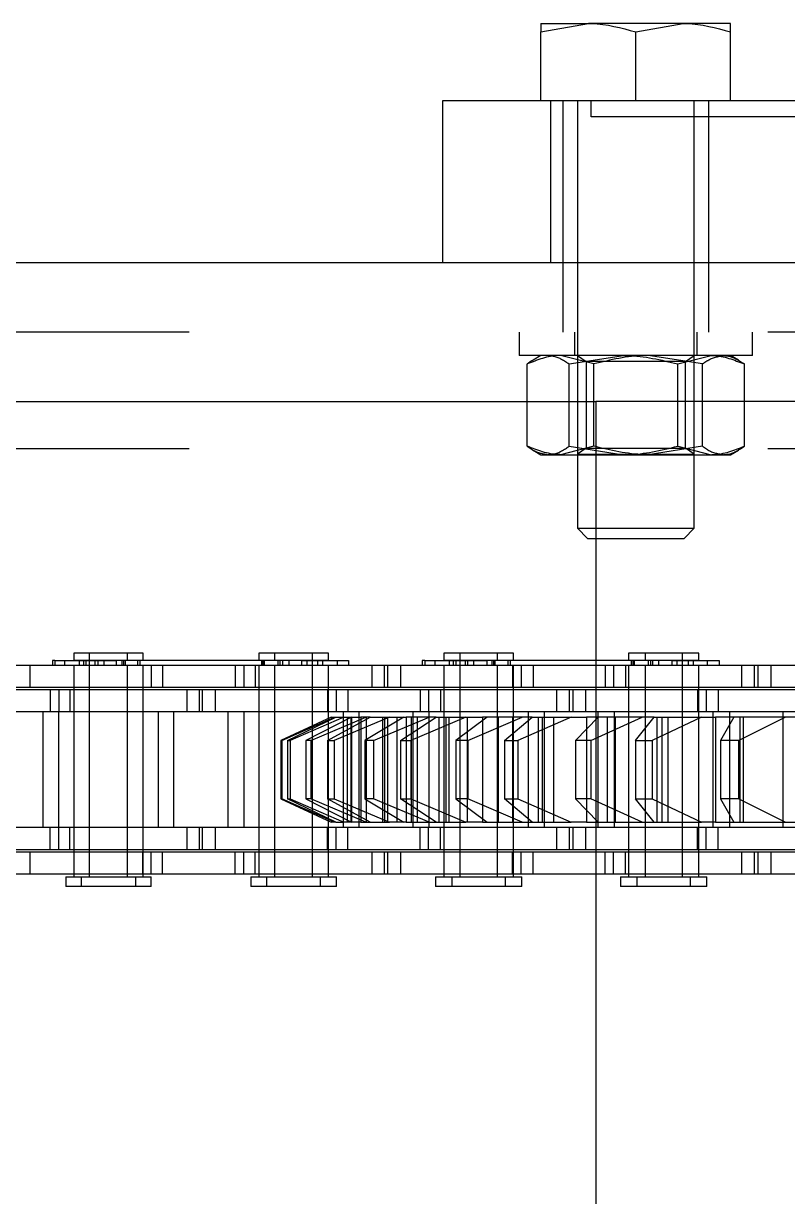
# Model space of a CAD drawing. Header units: metres. Extents: x 0 to 21025, y 0 to 14850.
# Drawn here: x 5629.3 to 5681.6, y 9272.1 to 9352.5 of the extents above; entities that cross this region are included whole.
import ezdxf

# ---------------------------------------------------------------- set-up
doc = ezdxf.new("R2010")
doc.units = ezdxf.units.M
doc.header["$LTSCALE"] = 25
doc.linetypes.add('HIDDEN2', pattern=[4.7625, 3.175, -1.5875])
doc.layers.add('SL4', color=4, linetype='Continuous')
doc.layers.add('ST1', color=7, linetype='HIDDEN2')

msp = doc.modelspace()

# ---------------------------------------------------------------- linework, layer by layer
at = {"layer": 'SL4'}
for p, q in [((5664.736, 9351.968), (5667.986, 9352.549)), ((5664.736, 9352.549), (5667.986, 9352.549)), ((5674.486, 9352.549), (5667.986, 9352.549)), ((5671.236, 9351.968), (5674.486, 9352.549)), ((5677.736, 9352.549), (5674.486, 9352.549)), ((5664.736, 9347.249), (5664.736, 9351.968)), ((5671.236, 9347.249), (5671.236, 9351.968)), ((5677.736, 9347.249), (5677.736, 9351.968)), ((5657.986, 9347.249), (5657.986, 9336.149)), ((5665.414, 9347.249), (5657.986, 9347.249)), ((5665.414, 9336.149), (5665.414, 9347.249)), ((5668.169, 9347.249), (5665.414, 9347.249)), ((5668.169, 9346.139), (5668.169, 9347.249)), ((5688.341, 9347.249), (5668.169, 9347.249)), ((5705.358, 9346.139), (5668.169, 9346.139)), ((5828.739, 9336.149), (4878.736, 9336.149)), ((4878.736, 9326.624), (5668.499, 9326.624)), ((5668.499, 9326.624), (5668.499, 9261.384)), ((5823.739, 9326.624), (5668.499, 9326.624))]:
    msp.add_line(p, q, dxfattribs=at)
for points, knots in [([(5664.736, 9352.549), (5664.736, 9352.542), (5664.736, 9352.513), (5664.736, 9352.203), (5664.736, 9351.968)], [0, 0, 0, 0, 0.241851, 1, 1, 1, 1]), ([(5667.986, 9352.549), (5668.063, 9352.548), (5669.161, 9352.54), (5670.236, 9352.243), (5671.236, 9351.968)], [0, 0, 0, 0, 0.070215, 1, 1, 1, 1]), ([(5674.486, 9352.549), (5674.563, 9352.548), (5675.661, 9352.54), (5676.736, 9352.243), (5677.736, 9351.968)], [0, 0, 0, 0, 0.070215, 1, 1, 1, 1]), ([(5677.736, 9351.968), (5677.736, 9352.203), (5677.736, 9352.513), (5677.736, 9352.542), (5677.736, 9352.549)], [0, 0, 0, 0, 0.758149, 1, 1, 1, 1])]:
    msp.add_open_spline(points, degree=3, knots=knots, dxfattribs=at)
at = {"layer": 'ST1'}
for p, q in [((5665.414, 9336.149), (5665.414, 9347.249)), ((5666.236, 9347.249), (5666.236, 9336.149)), ((5667.236, 9347.249), (5667.236, 9317.939)), ((5675.236, 9317.939), (5675.236, 9347.249)), ((5676.236, 9336.149), (5676.236, 9347.249)), ((5666.236, 9336.149), (5666.236, 9331.386)), ((5676.236, 9331.386), (5676.236, 9336.149)), ((5878.736, 9331.386), (4878.736, 9331.386)), ((5663.236, 9331.386), (5663.236, 9329.786)), ((5667.036, 9331.386), (5667.036, 9329.786)), ((5675.436, 9329.786), (5675.436, 9331.386)), ((5679.236, 9329.786), (5679.236, 9331.386)), ((5679.236, 9329.786), (5663.236, 9329.786)), ((5664.736, 9329.786), (5664.2, 9329.476)), ((5668.361, 9329.206), (5666.078, 9329.786)), ((5666.67, 9329.206), (5670.39, 9329.786)), ((5667.236, 9329.786), (5667.836, 9329.366)), ((5675.803, 9329.206), (5672.082, 9329.786)), ((5674.111, 9329.206), (5676.395, 9329.786)), ((5674.636, 9329.366), (5675.236, 9329.786)), ((5678.273, 9329.476), (5677.736, 9329.786)), ((5663.795, 9323.567), (5663.795, 9329.206)), ((5666.67, 9323.567), (5666.67, 9329.206)), ((5674.377, 9329.366), (5667.836, 9329.366)), ((5667.836, 9329.366), (5667.836, 9323.432)), ((5668.361, 9323.567), (5668.361, 9329.206)), ((5674.111, 9323.567), (5674.111, 9329.206)), ((5674.636, 9329.366), (5674.377, 9329.366)), ((5674.636, 9323.432), (5674.636, 9329.366)), ((5675.803, 9323.567), (5675.803, 9329.206)), ((5678.678, 9323.567), (5678.678, 9329.206)), ((4878.736, 9326.624), (5668.499, 9326.624)), ((5878.736, 9323.386), (4878.736, 9323.386)), ((5664.2, 9323.296), (5664.736, 9322.986)), ((5668.361, 9323.567), (5666.078, 9322.986)), ((5666.67, 9323.567), (5670.39, 9322.986)), ((5667.836, 9323.432), (5667.236, 9323.011)), ((5667.836, 9323.432), (5674.636, 9323.432)), ((5675.803, 9323.567), (5672.082, 9322.986)), ((5674.111, 9323.567), (5676.395, 9322.986)), ((5675.236, 9323.011), (5674.636, 9323.432)), ((5677.736, 9322.986), (5678.273, 9323.296)), ((5664.736, 9322.986), (5666.078, 9322.986)), ((5666.078, 9322.986), (5672.082, 9322.986)), ((5667.236, 9323.011), (5674.931, 9323.011)), ((5667.236, 9323.011), (5667.236, 9322.986)), ((5672.082, 9322.986), (5677.241, 9322.986)), ((5674.931, 9323.011), (5675.236, 9323.011)), ((5675.236, 9322.986), (5675.236, 9323.011)), ((5677.241, 9322.986), (5677.736, 9322.986)), ((5667.236, 9317.939), (5675.236, 9317.939)), ((5667.236, 9317.939), (5667.927, 9317.249)), ((5674.546, 9317.249), (5675.236, 9317.939)), ((5667.927, 9317.249), (5674.546, 9317.249)), ((5631.243, 9308.873), (5631.243, 9308.541)), ((5631.416, 9308.873), (5631.243, 9308.873)), ((5631.416, 9308.873), (5631.416, 9308.541)), ((5631.416, 9308.873), (5632.062, 9308.873)), ((5632.062, 9308.873), (5635.614, 9308.873)), ((5632.062, 9308.873), (5632.062, 9308.541)), ((5632.713, 9309.384), (5632.71, 9309.384)), ((5632.71, 9309.384), (5632.71, 9308.91)), ((5632.71, 9308.91), (5633.769, 9308.91)), ((5633.769, 9309.384), (5632.713, 9309.384)), ((5633.079, 9308.91), (5633.079, 9308.541)), ((5633.363, 9308.873), (5633.363, 9308.541)), ((5633.536, 9308.873), (5633.536, 9308.541)), ((5637.459, 9309.384), (5633.769, 9309.384)), ((5633.769, 9309.384), (5633.769, 9308.91)), ((5633.769, 9308.91), (5637.459, 9308.91)), ((5633.769, 9308.873), (5633.769, 9307.021)), ((5634.138, 9308.91), (5634.138, 9308.541)), ((5634.347, 9308.873), (5634.347, 9308.541)), ((5634.762, 9308.873), (5634.762, 9308.541)), ((5635.614, 9308.873), (5635.614, 9308.541)), ((5648.314, 9308.873), (5635.614, 9308.873)), ((5636.031, 9308.541), (5636.031, 9308.91)), ((5636.119, 9308.873), (5636.119, 9308.541)), ((5636.223, 9308.873), (5636.223, 9308.541)), ((5636.4, 9308.91), (5636.4, 9309.384)), ((5637.09, 9308.541), (5637.09, 9308.91)), ((5637.233, 9308.873), (5637.233, 9308.541)), ((5637.459, 9308.91), (5637.459, 9309.384)), ((5645.391, 9309.384), (5645.388, 9309.384)), ((5645.388, 9309.384), (5645.388, 9308.91)), ((5645.388, 9308.91), (5646.469, 9308.91)), ((5646.469, 9309.384), (5645.391, 9309.384)), ((5645.565, 9308.873), (5645.565, 9308.541)), ((5645.668, 9308.873), (5645.668, 9308.541)), ((5645.757, 9308.91), (5645.757, 9308.541)), ((5650.159, 9309.384), (5646.469, 9309.384)), ((5646.469, 9309.384), (5646.469, 9308.91)), ((5646.469, 9308.91), (5650.159, 9308.91)), ((5646.695, 9308.873), (5646.695, 9308.541)), ((5646.838, 9308.91), (5646.838, 9308.541)), ((5647.025, 9308.873), (5647.025, 9308.541)), ((5647.441, 9308.873), (5647.441, 9308.541)), ((5648.314, 9308.873), (5648.314, 9308.541)), ((5648.314, 9308.873), (5651.545, 9308.873)), ((5648.709, 9308.541), (5648.709, 9308.91)), ((5649.078, 9308.91), (5649.078, 9309.384)), ((5649.078, 9307.021), (5649.078, 9308.873)), ((5649.421, 9308.873), (5649.421, 9308.541)), ((5649.79, 9308.541), (5649.79, 9308.91)), ((5650.159, 9308.91), (5650.159, 9309.384)), ((5650.785, 9308.541), (5650.785, 9308.873)), ((5651.545, 9308.873), (5651.545, 9308.541)), ((5656.6, 9308.873), (5656.6, 9308.541)), ((5656.772, 9308.873), (5656.6, 9308.873)), ((5656.772, 9308.873), (5656.772, 9308.541)), ((5656.772, 9308.873), (5657.462, 9308.873)), ((5657.462, 9308.873), (5661.014, 9308.873)), ((5657.462, 9308.873), (5657.462, 9308.541)), ((5658.069, 9309.384), (5658.066, 9309.384)), ((5658.066, 9309.384), (5658.066, 9308.91)), ((5658.066, 9308.91), (5659.169, 9308.91)), ((5659.169, 9309.384), (5658.069, 9309.384)), ((5658.435, 9308.91), (5658.435, 9308.541)), ((5658.72, 9308.873), (5658.72, 9308.541)), ((5658.892, 9308.873), (5658.892, 9308.541)), ((5662.859, 9309.384), (5659.169, 9309.384)), ((5659.169, 9309.384), (5659.169, 9308.91)), ((5659.169, 9308.91), (5662.859, 9308.91)), ((5659.169, 9308.873), (5659.169, 9307.021)), ((5659.538, 9308.91), (5659.538, 9308.541)), ((5659.703, 9308.873), (5659.703, 9308.541)), ((5660.119, 9308.873), (5660.119, 9308.541)), ((5661.014, 9308.873), (5661.014, 9308.541)), ((5673.714, 9308.873), (5661.014, 9308.873)), ((5661.387, 9308.541), (5661.387, 9308.91)), ((5661.476, 9308.873), (5661.476, 9308.541)), ((5661.579, 9308.873), (5661.579, 9308.541)), ((5661.756, 9308.91), (5661.756, 9309.384)), ((5662.49, 9308.541), (5662.49, 9308.91)), ((5662.633, 9308.873), (5662.633, 9308.541)), ((5662.859, 9308.91), (5662.859, 9309.384)), ((5670.748, 9309.384), (5670.744, 9309.384)), ((5670.744, 9309.384), (5670.744, 9308.91)), ((5670.744, 9308.91), (5671.869, 9308.91)), ((5671.869, 9309.384), (5670.748, 9309.384)), ((5670.921, 9308.873), (5670.921, 9308.541)), ((5671.025, 9308.873), (5671.025, 9308.541)), ((5671.113, 9308.91), (5671.113, 9308.541)), ((5675.559, 9309.384), (5671.869, 9309.384)), ((5671.869, 9309.384), (5671.869, 9308.91)), ((5671.869, 9308.91), (5675.559, 9308.91)), ((5672.095, 9308.873), (5672.095, 9308.541)), ((5672.238, 9308.91), (5672.238, 9308.541)), ((5672.382, 9308.873), (5672.382, 9308.541)), ((5672.797, 9308.873), (5672.797, 9308.541)), ((5673.714, 9308.873), (5673.714, 9308.541)), ((5673.714, 9308.873), (5676.945, 9308.873)), ((5674.065, 9308.541), (5674.065, 9308.91)), ((5674.434, 9308.91), (5674.434, 9309.384)), ((5674.434, 9307.021), (5674.434, 9308.873)), ((5674.821, 9308.873), (5674.821, 9308.541)), ((5675.19, 9308.541), (5675.19, 9308.91)), ((5675.559, 9308.91), (5675.559, 9309.384)), ((5676.141, 9308.541), (5676.141, 9308.873)), ((5676.945, 9308.873), (5676.945, 9308.541)), ((5629.694, 9308.541), (5628.635, 9308.541)), ((5638.789, 9308.541), (5629.694, 9308.541)), ((5629.694, 9308.541), (5629.694, 9307.021)), ((5632.71, 9308.541), (5632.71, 9307.021)), ((5632.71, 9308.541), (5632.71, 9294.042)), ((5633.769, 9308.541), (5633.769, 9294.042)), ((5636.4, 9307.021), (5636.4, 9308.541)), ((5636.4, 9294.042), (5636.4, 9308.541)), ((5637.432, 9308.541), (5637.432, 9307.021)), ((5637.459, 9307.021), (5637.459, 9308.541)), ((5637.459, 9294.042), (5637.459, 9308.541)), ((5638.016, 9308.541), (5638.016, 9307.021)), ((5638.789, 9308.541), (5638.789, 9307.021)), ((5645.139, 9308.541), (5638.789, 9308.541)), ((5643.771, 9308.541), (5643.771, 9307.021)), ((5644.355, 9308.541), (5644.355, 9307.021)), ((5645.139, 9308.541), (5645.139, 9307.021)), ((5654.234, 9308.541), (5645.139, 9308.541)), ((5645.388, 9308.541), (5645.388, 9307.021)), ((5645.388, 9308.541), (5645.388, 9294.042)), ((5646.469, 9308.541), (5646.469, 9307.021)), ((5646.469, 9308.541), (5646.469, 9294.042)), ((5649.078, 9294.042), (5649.078, 9308.541)), ((5650.159, 9307.021), (5650.159, 9308.541)), ((5650.159, 9294.042), (5650.159, 9308.541)), ((5653.153, 9307.021), (5653.153, 9308.541)), ((5653.991, 9308.541), (5653.991, 9307.021)), ((5655.094, 9308.541), (5654.234, 9308.541)), ((5654.234, 9307.021), (5654.234, 9308.541)), ((5664.189, 9308.541), (5655.094, 9308.541)), ((5655.094, 9308.541), (5655.094, 9307.021)), ((5658.066, 9308.541), (5658.066, 9307.021)), ((5658.066, 9308.541), (5658.066, 9294.042)), ((5659.169, 9308.541), (5659.169, 9294.042)), ((5661.756, 9307.021), (5661.756, 9308.541)), ((5661.756, 9294.042), (5661.756, 9308.541)), ((5662.789, 9308.541), (5662.789, 9307.021)), ((5662.859, 9307.021), (5662.859, 9308.541)), ((5662.859, 9294.042), (5662.859, 9308.541)), ((5663.373, 9308.541), (5663.373, 9307.021)), ((5664.189, 9308.541), (5664.189, 9307.021)), ((5670.539, 9308.541), (5664.189, 9308.541)), ((5669.128, 9308.541), (5669.128, 9307.021)), ((5669.712, 9308.541), (5669.712, 9307.021)), ((5670.539, 9308.541), (5670.539, 9307.021)), ((5679.634, 9308.541), (5670.539, 9308.541)), ((5670.744, 9308.541), (5670.744, 9307.021)), ((5670.744, 9308.541), (5670.744, 9294.042)), ((5671.869, 9308.541), (5671.869, 9307.021)), ((5671.869, 9308.541), (5671.869, 9294.042)), ((5674.434, 9294.042), (5674.434, 9308.541)), ((5675.559, 9307.021), (5675.559, 9308.541)), ((5675.559, 9294.042), (5675.559, 9308.541)), ((5678.509, 9307.021), (5678.509, 9308.541)), ((5679.348, 9308.541), (5679.348, 9307.021)), ((5680.494, 9308.541), (5679.634, 9308.541)), ((5679.634, 9307.021), (5679.634, 9308.541)), ((5689.589, 9308.541), (5680.494, 9308.541)), ((5680.494, 9308.541), (5680.494, 9307.021)), ((5632.439, 9306.869), (5626.089, 9306.869)), ((5629.694, 9307.021), (5628.635, 9307.021)), ((5638.789, 9307.021), (5629.694, 9307.021)), ((5631.093, 9306.869), (5631.093, 9305.349)), ((5631.677, 9306.869), (5631.677, 9305.349)), ((5632.439, 9306.869), (5632.439, 9305.349)), ((5641.534, 9306.869), (5632.439, 9306.869)), ((5632.71, 9306.869), (5632.71, 9305.349)), ((5633.769, 9306.869), (5633.769, 9305.349)), ((5636.4, 9305.349), (5636.4, 9306.869)), ((5637.459, 9305.349), (5637.459, 9306.869)), ((5645.139, 9307.021), (5638.789, 9307.021)), ((5640.475, 9305.349), (5640.475, 9306.869)), ((5641.313, 9306.869), (5641.313, 9305.349)), ((5642.394, 9306.869), (5641.534, 9306.869)), ((5641.534, 9305.349), (5641.534, 9306.869)), ((5651.489, 9306.869), (5642.394, 9306.869)), ((5642.394, 9306.869), (5642.394, 9305.349)), ((5654.234, 9307.021), (5645.139, 9307.021)), ((5645.388, 9306.869), (5645.388, 9305.349)), ((5646.469, 9306.869), (5646.469, 9305.349)), ((5649.078, 9305.349), (5649.078, 9306.869)), ((5650.11, 9306.869), (5650.11, 9305.349)), ((5650.159, 9305.349), (5650.159, 9306.869)), ((5650.695, 9306.869), (5650.695, 9305.349)), ((5651.489, 9306.869), (5651.489, 9305.349)), ((5657.839, 9306.869), (5651.489, 9306.869)), ((5655.094, 9307.021), (5654.234, 9307.021)), ((5664.189, 9307.021), (5655.094, 9307.021)), ((5656.449, 9306.869), (5656.449, 9305.349)), ((5657.034, 9306.869), (5657.034, 9305.349)), ((5657.839, 9306.869), (5657.839, 9305.349)), ((5666.934, 9306.869), (5657.839, 9306.869)), ((5658.066, 9306.869), (5658.066, 9305.349)), ((5659.169, 9306.869), (5659.169, 9305.349)), ((5661.756, 9305.349), (5661.756, 9306.869)), ((5662.859, 9305.349), (5662.859, 9306.869)), ((5670.539, 9307.021), (5664.189, 9307.021)), ((5665.831, 9305.349), (5665.831, 9306.869)), ((5666.669, 9306.869), (5666.669, 9305.349)), ((5667.794, 9306.869), (5666.934, 9306.869)), ((5666.934, 9305.349), (5666.934, 9306.869)), ((5676.889, 9306.869), (5667.794, 9306.869)), ((5667.794, 9306.869), (5667.794, 9305.349)), ((5679.634, 9307.021), (5670.539, 9307.021)), ((5670.744, 9306.869), (5670.744, 9305.349)), ((5671.869, 9306.869), (5671.869, 9305.349)), ((5674.434, 9305.349), (5674.434, 9306.869)), ((5675.467, 9306.869), (5675.467, 9305.349)), ((5675.559, 9305.349), (5675.559, 9306.869)), ((5676.051, 9306.869), (5676.051, 9305.349)), ((5676.889, 9306.869), (5676.889, 9305.349)), ((5683.239, 9306.869), (5676.889, 9306.869)), ((5680.494, 9307.021), (5679.634, 9307.021)), ((5689.589, 9307.021), (5680.494, 9307.021)), ((5632.439, 9305.349), (5626.089, 9305.349)), ((5630.595, 9305.349), (5630.595, 9297.419)), ((5631.654, 9305.349), (5631.654, 9297.419)), ((5641.534, 9305.349), (5632.439, 9305.349)), ((5632.71, 9305.349), (5632.71, 9297.419)), ((5633.769, 9305.349), (5633.769, 9297.419)), ((5636.4, 9297.419), (5636.4, 9305.349)), ((5637.459, 9297.419), (5637.459, 9305.349)), ((5638.515, 9297.419), (5638.515, 9305.349)), ((5639.574, 9297.419), (5639.574, 9305.349)), ((5642.394, 9305.349), (5641.534, 9305.349)), ((5651.489, 9305.349), (5642.394, 9305.349)), ((5643.273, 9305.349), (5643.273, 9297.419)), ((5644.354, 9305.349), (5644.354, 9297.419)), ((5645.388, 9305.349), (5645.388, 9297.419)), ((5646.469, 9305.349), (5646.469, 9297.419)), ((5650.351, 9304.984), (5646.898, 9303.384)), ((5646.974, 9303.384), (5650.57, 9304.984)), ((5647.355, 9303.384), (5650.674, 9304.984)), ((5651.228, 9304.984), (5647.547, 9303.384)), ((5651.735, 9304.984), (5648.621, 9303.384)), ((5648.964, 9303.384), (5652.722, 9304.984)), ((5649.078, 9297.419), (5649.078, 9305.349)), ((5650.094, 9303.384), (5653.03, 9304.984)), ((5650.159, 9297.419), (5650.159, 9305.349)), ((5650.351, 9304.984), (5650.674, 9304.984)), ((5654.34, 9304.984), (5650.549, 9303.384)), ((5650.674, 9304.984), (5651.228, 9304.984)), ((5651.193, 9297.419), (5651.193, 9305.349)), ((5651.228, 9304.984), (5652.378, 9304.984)), ((5651.455, 9304.984), (5651.455, 9297.784)), ((5657.839, 9305.349), (5651.489, 9305.349)), ((5651.705, 9304.984), (5651.705, 9297.784)), ((5651.747, 9304.984), (5651.747, 9297.784)), ((5652.274, 9297.419), (5652.274, 9305.349)), ((5652.378, 9304.984), (5652.378, 9297.784)), ((5653.03, 9304.984), (5652.378, 9304.984)), ((5655.338, 9304.984), (5652.663, 9303.384)), ((5652.758, 9304.984), (5652.758, 9297.784)), ((5653.03, 9304.984), (5654.34, 9304.984)), ((5653.26, 9303.384), (5657.059, 9304.984)), ((5653.881, 9304.984), (5653.881, 9297.784)), ((5654.006, 9304.984), (5654.006, 9297.784)), ((5654.229, 9297.784), (5654.229, 9304.984)), ((5654.34, 9304.984), (5655.499, 9304.984)), ((5654.872, 9297.784), (5654.872, 9304.984)), ((5655.104, 9303.384), (5657.561, 9304.984)), ((5655.499, 9304.984), (5655.499, 9297.784)), ((5657.561, 9304.984), (5655.499, 9304.984)), ((5659.586, 9304.984), (5655.807, 9303.384)), ((5655.852, 9297.784), (5655.852, 9304.984)), ((5655.951, 9305.349), (5655.951, 9297.419)), ((5656.246, 9304.984), (5656.246, 9297.784)), ((5657.054, 9305.349), (5657.054, 9297.419)), ((5657.561, 9304.984), (5659.586, 9304.984)), ((5657.761, 9297.784), (5657.761, 9304.984)), ((5666.934, 9305.349), (5657.839, 9305.349)), ((5658.066, 9305.349), (5658.066, 9297.419)), ((5658.206, 9304.984), (5658.206, 9297.784)), ((5658.411, 9304.984), (5658.411, 9297.784)), ((5661.042, 9304.984), (5658.892, 9303.384)), ((5659.169, 9305.349), (5659.169, 9297.419)), ((5659.586, 9304.984), (5660.716, 9304.984)), ((5659.689, 9297.784), (5659.689, 9304.984)), ((5659.726, 9303.384), (5663.443, 9304.984)), ((5660.716, 9304.984), (5660.716, 9297.784)), ((5664.123, 9304.984), (5660.716, 9304.984)), ((5661.756, 9297.419), (5661.756, 9305.349)), ((5661.807, 9304.984), (5661.807, 9297.784)), ((5662.224, 9303.384), (5664.123, 9304.984)), ((5662.802, 9297.784), (5662.802, 9304.984)), ((5662.859, 9297.419), (5662.859, 9305.349)), ((5666.797, 9304.984), (5663.152, 9303.384)), ((5663.871, 9297.419), (5663.871, 9305.349)), ((5664.123, 9304.984), (5666.797, 9304.984)), ((5664.542, 9304.984), (5664.542, 9297.784)), ((5664.818, 9304.984), (5664.818, 9297.784)), ((5664.974, 9297.419), (5664.974, 9305.349)), ((5665.617, 9297.784), (5665.617, 9304.984)), ((5666.797, 9304.984), (5667.863, 9304.984)), ((5667.794, 9305.349), (5666.934, 9305.349)), ((5668.665, 9304.984), (5667.109, 9303.384)), ((5676.889, 9305.349), (5667.794, 9305.349)), ((5667.863, 9304.984), (5667.863, 9297.784)), ((5672.505, 9304.984), (5667.863, 9304.984)), ((5668.152, 9303.384), (5671.669, 9304.984)), ((5668.629, 9305.349), (5668.629, 9297.419)), ((5669.262, 9304.984), (5669.262, 9297.784)), ((5669.754, 9305.349), (5669.754, 9297.419)), ((5669.834, 9297.784), (5669.834, 9304.984)), ((5670.744, 9305.349), (5670.744, 9297.419)), ((5671.224, 9303.384), (5672.505, 9304.984)), ((5671.869, 9305.349), (5671.869, 9297.419)), ((5675.742, 9304.984), (5672.347, 9303.384)), ((5672.505, 9304.984), (5675.742, 9304.984)), ((5672.683, 9304.984), (5672.683, 9297.784)), ((5673.023, 9304.984), (5673.023, 9297.784)), ((5673.445, 9297.784), (5673.445, 9304.984)), ((5674.434, 9297.419), (5674.434, 9305.349)), ((5675.559, 9297.419), (5675.559, 9305.349)), ((5675.742, 9304.984), (5676.709, 9304.984)), ((5676.549, 9297.419), (5676.549, 9305.349)), ((5676.709, 9304.984), (5676.709, 9297.784)), ((5682.437, 9304.984), (5676.709, 9304.984)), ((5683.239, 9305.349), (5676.889, 9305.349)), ((5677.961, 9304.984), (5677.05, 9303.384)), ((5677.674, 9297.419), (5677.674, 9305.349)), ((5678.269, 9303.384), (5681.472, 9304.984)), ((5678.371, 9304.984), (5678.371, 9297.784)), ((5678.63, 9297.784), (5678.63, 9304.984)), ((5681.308, 9305.349), (5681.308, 9297.419)), ((5646.898, 9303.384), (5646.898, 9299.384)), ((5646.974, 9303.384), (5646.898, 9303.384)), ((5646.974, 9303.384), (5646.974, 9299.384)), ((5647.355, 9303.384), (5647.547, 9303.384)), ((5647.355, 9303.384), (5647.355, 9299.384)), ((5647.547, 9303.384), (5647.547, 9299.384)), ((5648.621, 9303.384), (5648.621, 9299.384)), ((5648.964, 9303.384), (5648.621, 9303.384)), ((5648.964, 9303.384), (5648.964, 9299.384)), ((5650.094, 9303.384), (5650.549, 9303.384)), ((5650.094, 9303.384), (5650.094, 9299.384)), ((5650.549, 9303.384), (5650.549, 9299.384)), ((5652.663, 9303.384), (5652.663, 9299.384)), ((5653.26, 9303.384), (5652.663, 9303.384)), ((5653.26, 9303.384), (5653.26, 9299.384)), ((5655.104, 9303.384), (5655.807, 9303.384)), ((5655.104, 9303.384), (5655.104, 9299.384)), ((5655.807, 9303.384), (5655.807, 9299.384)), ((5658.892, 9303.384), (5658.892, 9299.384)), ((5659.726, 9303.384), (5658.892, 9303.384)), ((5659.726, 9303.384), (5659.726, 9299.384)), ((5662.224, 9303.384), (5663.152, 9303.384)), ((5662.224, 9303.384), (5662.224, 9299.384)), ((5663.152, 9303.384), (5663.152, 9299.384)), ((5667.109, 9303.384), (5667.109, 9299.384)), ((5668.152, 9303.384), (5667.109, 9303.384)), ((5668.152, 9303.384), (5668.152, 9299.384)), ((5671.224, 9303.384), (5672.347, 9303.384)), ((5671.224, 9303.384), (5671.224, 9299.384)), ((5672.347, 9303.384), (5672.347, 9299.384)), ((5677.05, 9303.384), (5677.05, 9299.384)), ((5678.269, 9303.384), (5677.05, 9303.384)), ((5678.269, 9303.384), (5678.269, 9299.384)), ((5646.898, 9299.384), (5650.351, 9297.784)), ((5646.974, 9299.384), (5646.898, 9299.384)), ((5650.57, 9297.784), (5646.974, 9299.384)), ((5650.674, 9297.784), (5647.355, 9299.384)), ((5647.355, 9299.384), (5647.547, 9299.384)), ((5647.547, 9299.384), (5651.228, 9297.784)), ((5648.621, 9299.384), (5651.735, 9297.784)), ((5648.964, 9299.384), (5648.621, 9299.384)), ((5652.722, 9297.784), (5648.964, 9299.384)), ((5653.03, 9297.784), (5650.094, 9299.384)), ((5650.094, 9299.384), (5650.549, 9299.384)), ((5650.549, 9299.384), (5654.34, 9297.784)), ((5652.663, 9299.384), (5655.338, 9297.784)), ((5653.26, 9299.384), (5652.663, 9299.384)), ((5657.059, 9297.784), (5653.26, 9299.384)), ((5657.561, 9297.784), (5655.104, 9299.384)), ((5655.104, 9299.384), (5655.807, 9299.384)), ((5655.807, 9299.384), (5659.586, 9297.784)), ((5658.892, 9299.384), (5661.042, 9297.784)), ((5659.726, 9299.384), (5658.892, 9299.384)), ((5663.443, 9297.784), (5659.726, 9299.384)), ((5664.123, 9297.784), (5662.224, 9299.384)), ((5662.224, 9299.384), (5663.152, 9299.384)), ((5663.152, 9299.384), (5666.797, 9297.784)), ((5667.109, 9299.384), (5668.665, 9297.784)), ((5668.152, 9299.384), (5667.109, 9299.384)), ((5671.669, 9297.784), (5668.152, 9299.384)), ((5672.505, 9297.784), (5671.224, 9299.384)), ((5671.224, 9299.384), (5672.347, 9299.384)), ((5672.347, 9299.384), (5675.742, 9297.784)), ((5677.05, 9299.384), (5677.961, 9297.784)), ((5678.269, 9299.384), (5677.05, 9299.384)), ((5681.472, 9297.784), (5678.269, 9299.384)), ((5650.674, 9297.784), (5650.351, 9297.784)), ((5650.674, 9297.784), (5651.228, 9297.784)), ((5652.378, 9297.784), (5651.228, 9297.784)), ((5652.378, 9297.784), (5653.03, 9297.784)), ((5653.03, 9297.784), (5654.34, 9297.784)), ((5655.499, 9297.784), (5654.34, 9297.784)), ((5655.499, 9297.784), (5657.561, 9297.784)), ((5657.561, 9297.784), (5659.586, 9297.784)), ((5660.716, 9297.784), (5659.586, 9297.784)), ((5660.716, 9297.784), (5664.123, 9297.784)), ((5664.123, 9297.784), (5666.797, 9297.784)), ((5667.863, 9297.784), (5666.797, 9297.784)), ((5667.863, 9297.784), (5672.505, 9297.784)), ((5672.505, 9297.784), (5675.742, 9297.784)), ((5676.709, 9297.784), (5675.742, 9297.784)), ((5676.709, 9297.784), (5682.437, 9297.784)), ((5632.439, 9297.419), (5626.089, 9297.419)), ((5631.093, 9295.899), (5631.093, 9297.419)), ((5631.677, 9295.899), (5631.677, 9297.419)), ((5632.439, 9295.899), (5632.439, 9297.419)), ((5641.534, 9297.419), (5632.439, 9297.419)), ((5632.71, 9297.419), (5632.71, 9295.899)), ((5633.769, 9297.419), (5633.769, 9295.899)), ((5636.4, 9295.899), (5636.4, 9297.419)), ((5637.459, 9295.899), (5637.459, 9297.419)), ((5640.475, 9295.899), (5640.475, 9297.419)), ((5641.313, 9297.419), (5641.313, 9295.899)), ((5642.394, 9297.419), (5641.534, 9297.419)), ((5641.534, 9295.899), (5641.534, 9297.419)), ((5651.489, 9297.419), (5642.394, 9297.419)), ((5642.394, 9297.419), (5642.394, 9295.899)), ((5645.388, 9297.419), (5645.388, 9295.899)), ((5646.469, 9297.419), (5646.469, 9295.899)), ((5649.078, 9295.899), (5649.078, 9297.419)), ((5650.11, 9295.899), (5650.11, 9297.419)), ((5650.159, 9295.899), (5650.159, 9297.419)), ((5650.695, 9295.899), (5650.695, 9297.419)), ((5651.489, 9295.899), (5651.489, 9297.419)), ((5657.839, 9297.419), (5651.489, 9297.419)), ((5656.449, 9295.899), (5656.449, 9297.419)), ((5657.034, 9295.899), (5657.034, 9297.419)), ((5657.839, 9295.899), (5657.839, 9297.419)), ((5666.934, 9297.419), (5657.839, 9297.419)), ((5658.066, 9297.419), (5658.066, 9295.899)), ((5659.169, 9297.419), (5659.169, 9295.899)), ((5661.756, 9295.899), (5661.756, 9297.419)), ((5662.859, 9295.899), (5662.859, 9297.419)), ((5665.831, 9295.899), (5665.831, 9297.419)), ((5666.669, 9297.419), (5666.669, 9295.899)), ((5667.794, 9297.419), (5666.934, 9297.419)), ((5666.934, 9295.899), (5666.934, 9297.419)), ((5676.889, 9297.419), (5667.794, 9297.419)), ((5667.794, 9297.419), (5667.794, 9295.899)), ((5670.744, 9297.419), (5670.744, 9295.899)), ((5671.869, 9297.419), (5671.869, 9295.899)), ((5674.434, 9295.899), (5674.434, 9297.419)), ((5675.467, 9295.899), (5675.467, 9297.419)), ((5675.559, 9295.899), (5675.559, 9297.419)), ((5676.051, 9295.899), (5676.051, 9297.419)), ((5676.889, 9295.899), (5676.889, 9297.419)), ((5683.239, 9297.419), (5676.889, 9297.419)), ((5632.439, 9295.899), (5626.089, 9295.899)), ((5641.534, 9295.899), (5632.439, 9295.899)), ((5642.394, 9295.899), (5641.534, 9295.899)), ((5651.489, 9295.899), (5642.394, 9295.899)), ((5657.839, 9295.899), (5651.489, 9295.899)), ((5666.934, 9295.899), (5657.839, 9295.899)), ((5667.794, 9295.899), (5666.934, 9295.899)), ((5676.889, 9295.899), (5667.794, 9295.899)), ((5683.239, 9295.899), (5676.889, 9295.899)), ((5629.694, 9295.747), (5628.635, 9295.747)), ((5638.789, 9295.747), (5629.694, 9295.747)), ((5629.694, 9295.747), (5629.694, 9294.227)), ((5632.71, 9295.747), (5632.71, 9294.227)), ((5633.769, 9295.747), (5633.769, 9294.227)), ((5636.4, 9294.227), (5636.4, 9295.747)), ((5637.432, 9294.227), (5637.432, 9295.747)), ((5637.459, 9294.227), (5637.459, 9295.747)), ((5638.016, 9294.227), (5638.016, 9295.747)), ((5638.789, 9294.227), (5638.789, 9295.747)), ((5645.139, 9295.747), (5638.789, 9295.747)), ((5643.771, 9294.227), (5643.771, 9295.747)), ((5644.355, 9294.227), (5644.355, 9295.747)), ((5645.139, 9294.227), (5645.139, 9295.747)), ((5654.234, 9295.747), (5645.139, 9295.747)), ((5645.388, 9295.747), (5645.388, 9294.227)), ((5646.469, 9295.747), (5646.469, 9294.227)), ((5649.078, 9294.227), (5649.078, 9295.747)), ((5650.159, 9294.227), (5650.159, 9295.747)), ((5653.153, 9294.227), (5653.153, 9295.747)), ((5653.991, 9295.747), (5653.991, 9294.227)), ((5655.094, 9295.747), (5654.234, 9295.747)), ((5654.234, 9294.227), (5654.234, 9295.747)), ((5664.189, 9295.747), (5655.094, 9295.747)), ((5655.094, 9295.747), (5655.094, 9294.227)), ((5658.066, 9295.747), (5658.066, 9294.227)), ((5659.169, 9295.747), (5659.169, 9294.227)), ((5661.756, 9294.227), (5661.756, 9295.747)), ((5662.789, 9294.227), (5662.789, 9295.747)), ((5662.859, 9294.227), (5662.859, 9295.747)), ((5663.373, 9294.227), (5663.373, 9295.747)), ((5664.189, 9294.227), (5664.189, 9295.747)), ((5670.539, 9295.747), (5664.189, 9295.747)), ((5669.128, 9294.227), (5669.128, 9295.747)), ((5669.712, 9294.227), (5669.712, 9295.747)), ((5670.539, 9294.227), (5670.539, 9295.747)), ((5679.634, 9295.747), (5670.539, 9295.747)), ((5670.744, 9295.747), (5670.744, 9294.227)), ((5671.869, 9295.747), (5671.869, 9294.227)), ((5674.434, 9294.227), (5674.434, 9295.747)), ((5675.559, 9294.227), (5675.559, 9295.747)), ((5678.509, 9294.227), (5678.509, 9295.747)), ((5679.348, 9295.747), (5679.348, 9294.227)), ((5680.494, 9295.747), (5679.634, 9295.747)), ((5679.634, 9294.227), (5679.634, 9295.747)), ((5689.589, 9295.747), (5680.494, 9295.747)), ((5680.494, 9295.747), (5680.494, 9294.227)), ((5629.694, 9294.227), (5628.635, 9294.227)), ((5638.789, 9294.227), (5629.694, 9294.227)), ((5632.156, 9294.042), (5633.215, 9294.042)), ((5632.156, 9294.042), (5632.156, 9293.384)), ((5633.215, 9294.042), (5638.012, 9294.042)), ((5633.215, 9294.042), (5633.215, 9293.384)), ((5636.953, 9293.384), (5636.953, 9294.042)), ((5638.012, 9293.384), (5638.012, 9294.042)), ((5645.139, 9294.227), (5638.789, 9294.227)), ((5644.834, 9294.042), (5645.915, 9294.042)), ((5644.834, 9294.042), (5644.834, 9293.384)), ((5654.234, 9294.227), (5645.139, 9294.227)), ((5645.915, 9294.042), (5650.712, 9294.042)), ((5645.915, 9294.042), (5645.915, 9293.384)), ((5649.631, 9293.384), (5649.631, 9294.042)), ((5650.712, 9293.384), (5650.712, 9294.042)), ((5655.094, 9294.227), (5654.234, 9294.227)), ((5664.189, 9294.227), (5655.094, 9294.227)), ((5657.513, 9294.042), (5658.615, 9294.042)), ((5657.513, 9294.042), (5657.513, 9293.384)), ((5658.615, 9294.042), (5663.412, 9294.042)), ((5658.615, 9294.042), (5658.615, 9293.384)), ((5662.31, 9293.384), (5662.31, 9294.042)), ((5663.412, 9293.384), (5663.412, 9294.042)), ((5670.539, 9294.227), (5664.189, 9294.227)), ((5670.191, 9294.042), (5671.315, 9294.042)), ((5670.191, 9294.042), (5670.191, 9293.384)), ((5679.634, 9294.227), (5670.539, 9294.227)), ((5671.315, 9294.042), (5676.112, 9294.042)), ((5671.315, 9294.042), (5671.315, 9293.384)), ((5674.988, 9293.384), (5674.988, 9294.042)), ((5676.112, 9293.384), (5676.112, 9294.042)), ((5680.494, 9294.227), (5679.634, 9294.227)), ((5689.589, 9294.227), (5680.494, 9294.227)), ((5632.16, 9293.384), (5632.156, 9293.384)), ((5633.215, 9293.384), (5632.16, 9293.384)), ((5638.012, 9293.384), (5633.215, 9293.384)), ((5644.839, 9293.384), (5644.834, 9293.384)), ((5645.915, 9293.384), (5644.839, 9293.384)), ((5650.712, 9293.384), (5645.915, 9293.384)), ((5657.517, 9293.384), (5657.513, 9293.384)), ((5658.615, 9293.384), (5657.517, 9293.384)), ((5663.412, 9293.384), (5658.615, 9293.384)), ((5670.195, 9293.384), (5670.191, 9293.384)), ((5671.315, 9293.384), (5670.195, 9293.384)), ((5676.112, 9293.384), (5671.315, 9293.384))]:
    msp.add_line(p, q, dxfattribs=at)
for points, knots in [([(5666.078, 9329.786), (5666.024, 9329.785), (5665.253, 9329.777), (5664.497, 9329.481), (5663.795, 9329.206)], [0, 0, 0, 0, 0.070215, 1, 1, 1, 1]), ([(5665.232, 9329.786), (5665.363, 9329.777), (5665.849, 9329.745), (5666.323, 9329.434), (5666.67, 9329.206)], [0, 0, 0, 0, 0.268634, 1, 1, 1, 1]), ([(5672.082, 9329.786), (5671.994, 9329.785), (5670.737, 9329.777), (5669.506, 9329.481), (5668.361, 9329.206)], [0, 0, 0, 0, 0.0702148, 1, 1, 1, 1]), ([(5670.39, 9329.786), (5670.479, 9329.785), (5671.735, 9329.777), (5672.966, 9329.481), (5674.111, 9329.206)], [0, 0, 0, 0, 0.070215, 1, 1, 1, 1]), ([(5675.803, 9329.206), (5675.924, 9329.293), (5676.392, 9329.633), (5676.879, 9329.721), (5677.241, 9329.786)], [0, 0, 0, 0, 0.257551, 1, 1, 1, 1]), ([(5676.395, 9329.786), (5676.449, 9329.785), (5677.22, 9329.777), (5677.976, 9329.481), (5678.678, 9329.206)], [0, 0, 0, 0, 0.070215, 1, 1, 1, 1]), ([(5677.241, 9329.786), (5677.371, 9329.777), (5677.858, 9329.745), (5678.332, 9329.434), (5678.678, 9329.206)], [0, 0, 0, 0, 0.268634, 1, 1, 1, 1]), ([(5663.795, 9329.206), (5663.914, 9329.307), (5664.045, 9329.419), (5664.181, 9329.459), (5664.193, 9329.462)], [0, 0, 0, 0, 0.914803, 1, 1, 1, 1]), ([(5666.078, 9322.986), (5666.024, 9322.987), (5665.253, 9322.995), (5664.497, 9323.291), (5663.795, 9323.567)], [0, 0, 0, 0, 0.070215, 1, 1, 1, 1]), ([(5663.795, 9323.567), (5663.915, 9323.479), (5664.384, 9323.139), (5664.871, 9323.051), (5665.232, 9322.986)], [0, 0, 0, 0, 0.257551, 1, 1, 1, 1]), ([(5665.232, 9322.986), (5665.363, 9322.995), (5665.849, 9323.027), (5666.323, 9323.339), (5666.67, 9323.567)], [0, 0, 0, 0, 0.2686336, 1, 1, 1, 1]), ([(5672.082, 9322.986), (5671.994, 9322.987), (5670.737, 9322.995), (5669.506, 9323.291), (5668.361, 9323.567)], [0, 0, 0, 0, 0.070215, 1, 1, 1, 1]), ([(5670.39, 9322.986), (5670.479, 9322.987), (5671.735, 9322.995), (5672.966, 9323.291), (5674.111, 9323.567)], [0, 0, 0, 0, 0.0702148, 1, 1, 1, 1]), ([(5675.803, 9323.567), (5675.924, 9323.479), (5676.392, 9323.139), (5676.879, 9323.051), (5677.241, 9322.986)], [0, 0, 0, 0, 0.257551, 1, 1, 1, 1]), ([(5676.395, 9322.986), (5676.449, 9322.987), (5677.22, 9322.995), (5677.976, 9323.291), (5678.678, 9323.567)], [0, 0, 0, 0, 0.070215, 1, 1, 1, 1]), ([(5677.241, 9322.986), (5677.371, 9322.995), (5677.858, 9323.027), (5678.332, 9323.339), (5678.678, 9323.567)], [0, 0, 0, 0, 0.268634, 1, 1, 1, 1])]:
    msp.add_open_spline(points, degree=3, knots=knots, dxfattribs=at)

doc.saveas('drawing.dxf')
